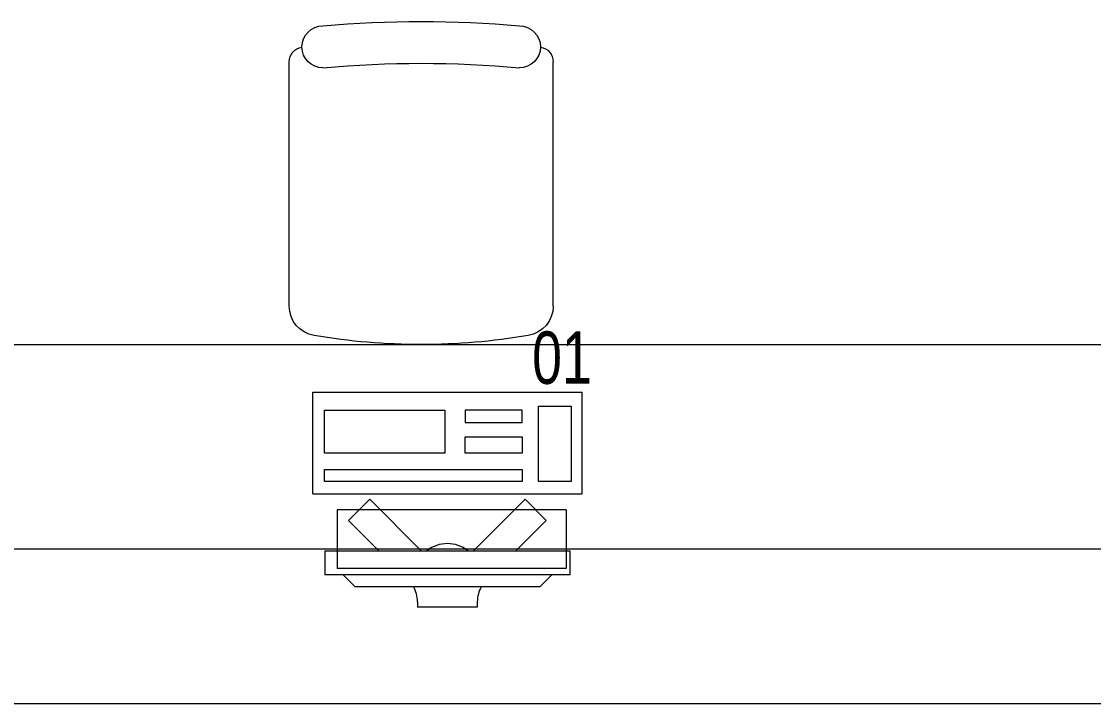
# Model space of a CAD drawing. Extents: x -234346 to 58427, y -132654 to -82394.
# Drawn here: x -146548 to -144755, y -99468 to -98328 of the extents above; entities that cross this region are included whole.
import ezdxf

# ---------------------------------------------------------------- set-up
doc = ezdxf.new("R2010")
doc.units = 0
doc.header["$LTSCALE"] = 8
doc.layers.get('0').update_dxf_attribs({"color": 9, "lineweight": 5})
doc.layers.add('72_EGR_EQP_TAG', color=9, linetype='Continuous', lineweight=5)
doc.layers.add('LOADING', color=9, linetype='Continuous', lineweight=5)
doc.styles.add('X3G_ENTITY_257CFD', font='swisscl.ttf', dxfattribs={"height": 200})

# ---------------------------------------------------------------- blocks, each defined once
blk = doc.blocks.new('GF21021-P')
for p, q in [((-0.2206925752225288, 0.475630726151536), (-0.2206925752225288, 0.06749772800833401)), ((0.2204969616095695, 0.475630726151536), (0.2204969616095695, 0.06749772800833401))]:
    blk.add_line(p, q)
for centre, radius, start, end in [((-9.78068064796e-05, -0.5294775460317283), 1.069482816835118, 80.36711584007115, 99.63288415992884), ((-0.1706925752223469, 0.475630726151536), 0.05, 99.63288415992884, 180), ((0.1704969616093876, 0.475630726151536), 0.05, 0, 80.36711584007115), ((-0.1642869922634418, 0.0424977280083283), 0.0351139560901341, 90, 270), ((-7.768512659999999e-07, 1.846735474005), 1.776735474005004, 264.6945553321432, 275.3052680112919), ((0.1640913786504825, 0.0424977280083283), 0.0351139560901341, 270, 90), ((-0.1956925752219831, 0.06749772800833401), 0.025, 180, 261.4720758531163), ((0.1954969616090239, 0.06749772800833401), 0.025, 278.5279241468836, 0), ((0, 1.831363171441721), 1.831363171441721, 264.8532206013868, 275.1469821681449)]:
    blk.add_arc(centre, radius, start, end)
blk = doc.blocks.new('ITCWLS1-P')
at = {"layer": 'LOADING'}
for p, q in [((-0.1699999999364366, 0.4500000000224986), (-0.1699999999982538, 2.177102942368947e-11)), ((-0.1699999999400745, 0.4500000000224986), (5.8179239204037e-11, 0.4500000000006708)), ((5.8179239204037e-11, 0.4500000000006708), (0, -5.684341886080801e-14)), ((-0.1495693687724042, 0.4304734261704652), (-0.1291389324400143, 0.4304734261667704)), ((-0.1291389324400143, 0.4304734261667704), (-0.1291389324433112, 0.4089273506178301)), ((-0.265089450882698, 0.4300000000221189, 5.314275900412946e-09), (-0.3050894508817521, 0.4300000000222326, 5.3202569008301e-09)), ((-0.3050894508817521, 0.4300000000222326, 5.3202569008301e-09), (-0.3050894508804873, 0.02000000002220759, 5.343067100739562e-09)), ((-0.265089450882698, 0.4300000000221189, 5.314275900412946e-09), (-0.2650894508814332, 0.0200000000220939, 5.33708610118977e-09)), ((-0.3250894508822739, 0.3800000000193791, 5.32572680053689e-09), (-0.3050894508818089, 0.4000000000197019, 5.321744499936498e-09)), ((-0.1969999999456604, 0.4093850739918139), (-0.2949999999728163, 0.409385074006309)), ((-0.2949999999692636, 0.0263850739974032), (-0.2949999999146087, 0.409385074006309)), ((-0.1969999999965069, 0.0263850739865461), (-0.1969999999456604, 0.4093850739918139)), ((-0.3250894508822739, 0.3800000000193791, 5.32572680053689e-09), (-0.325089450880796, 0.07000000002517481, 5.343578302063889e-09)), ((-0.3503228691952387, 0.2750000000220325), (-0.3596121910766215, 0.2750000000220325)), ((-0.3596121910766215, 0.1750000000220666), (-0.3596121910766215, 0.2750000000220325)), ((-0.3503228691952245, 0.1750000000220666), (-0.3596121910766215, 0.1750000000220666)), ((-0.325089450880796, 0.07000000002517481, 5.343578302063889e-09), (-0.3050894508804731, 0.05000000002468141, 5.341579500765803e-09)), ((-0.3050894508804873, 0.02000000002220759, 5.343067100739562e-09), (-0.2650894508814332, 0.0200000000220939, 5.33708610118977e-09)), ((-0.1969999999965069, 0.0263850739865461), (-0.2949999999728163, 0.0263850739974032)), ((-0.1699999999982538, 2.177102942368947e-11), (0, -5.684341886080801e-14))]:
    blk.add_line(p, q, dxfattribs=at)
at = {"layer": 'LOADING', "extrusion": (2.482808999990439e-10, 3.184079999999999e-10, -1)}
for p, q in [((-0.2650894508823001, 0.3395227402161254), (-0.2144258003355617, 0.3901863907624943)), ((-0.1790704612764102, 0.3548310517031723), (-0.2144258003355617, 0.3901863907624943)), ((-0.2650894508822148, 0.2688120620978225), (-0.1790704612764102, 0.3548310517031723))]:
    blk.add_line(p, q, dxfattribs=at)
at = {"layer": 'LOADING', "extrusion": (2.482808999990439e-10, -3.184080000000002e-10, -1)}
for p, q in [((-0.265089450881959, 0.1811879379461629), (-0.1790704612764387, 0.09516894834109735)), ((-0.2650894508817601, 0.110477259827519), (-0.2144258003355617, 0.05981360928160484)), ((-0.1790704612764387, 0.09516894834109735), (-0.2144258003355617, 0.05981360928160484))]:
    blk.add_line(p, q, dxfattribs=at)
at = {"layer": 'LOADING'}
for points in [[(-0.1291389324433112, 0.4089273506178301), (-0.1291389324869954, 0.09995759135557591), (-0.1495693688193853, 0.0999575913592139), (-0.1495693687722905, 0.4304734261704652)], [(-0.149568471824324, 0.0999575913592139), (-0.1495690132306038, 0.09995768589050158), (-0.1495695460430682, 0.09995784057798573), (-0.1495700616679869, 0.0999580554217232), (-0.1495705601055022, 0.09995831323413995), (-0.1495710241680115, 0.0999586226091651), (-0.1495714452618131, 0.09995897495298323), (-0.1495718147930063, 0.09995936167166519), (-0.1495721327618185, 0.09995977417167978), (-0.1495724507305738, 0.09996034135917853), (-0.1495726999493172, 0.09996092573419446), (-0.1495728718243754, 0.09996152729667074), (-0.1495729663555494, 0.09996212885920386), (-0.1495729921367399, 0.09996274760925417), (-0.1495729405743305, 0.09996335776543219), (-0.1495728202617954, 0.09996397651542566), (-0.1495726226055183, 0.09996458667166053), (-0.1495723390117689, 0.09996511948423858), (-0.1495720382305308, 0.09996560073420824), (-0.1495716858868263, 0.09996603042168317), (-0.1495713077617609, 0.0999663999529048), (-0.1495708780743144, 0.09996673510914889), (-0.1495703968242879, 0.09996703589047229), (-0.1495698640117951, 0.09996728510918729), (-0.1495692882305946, 0.09996750854668335), (-0.1495686866679762, 0.09996762026548822), (-0.1495680679180111, 0.09996765464046575), (-0.1495674319805573, 0.09996762026548822), (-0.1495667960429898, 0.09996750854668335), (-0.1495661772930532, 0.09996732807798026), (-0.1495655843242218, 0.09996707026550666), (-0.1495650343242687, 0.09996674370296432), (-0.1495645444805405, 0.09996633120294973), (-0.149564123386881, 0.0999659187028783), (-0.1495637624492474, 0.0999654202654483), (-0.1495634530742791, 0.0999648702654099), (-0.1495632124492658, 0.09996427729669222), (-0.1495630319805059, 0.09996365854669875), (-0.1495629288555165, 0.09996303120288985), (-0.1495629030742975, 0.09996240385925148), (-0.1495629632305508, 0.09996180229671836), (-0.149563074949242, 0.09996130385917468), (-0.1495632382304564, 0.09996082260920502), (-0.1495634530742791, 0.09996035854669572), (-0.1495637022930794, 0.0999599116717036), (-0.1495639858868287, 0.0999595077654476), (-0.1495643038555272, 0.09995912964046738), (-0.1495646476055015, 0.09995880307798188), (-0.1495650171368368, 0.09995851089041707), (-0.1495654124492773, 0.09995826167170208), (-0.1495658335431074, 0.09995804682796461), (-0.1495667015118443, 0.09995775464045664), (-0.1495675952618285, 0.09995760854667424), (-0.149568471824324, 0.0999575913592139)], [(-0.1495726226055183, 0.0999608827654015), (-0.1495727429180533, 0.09996131245293327), (-0.1495728374493126, 0.09996174214046505), (-0.1495728976055943, 0.09996217182793998), (-0.1495729147929694, 0.09996260151547176), (-0.1495728976055943, 0.09996303120288985), (-0.1495728374493126, 0.09996346089042163), (-0.1495727343243232, 0.09996389057795341), (-0.1495725882305123, 0.09996432026542834), (-0.1495633327618862, 0.09996436323416447), (-0.1495630921368729, 0.0999635038592146), (-0.1495630061992586, 0.09996263589039245), (-0.1495630233867757, 0.09996220620297436), (-0.1495630921368729, 0.09996176792174083), (-0.1495631866680469, 0.09996132964045046), (-0.1495633327618862, 0.0999608827654015), (-0.1495726226055183, 0.0999608827654015)], [(-0.149568471824324, 0.09995767729668614), (-0.1495701905741953, 0.09995820151544876), (-0.1495701991680107, 0.09995830464049504), (-0.1495701304180557, 0.0999583905779673), (-0.1495702335430167, 0.0999584507342206), (-0.1495703882305577, 0.09995844214046201), (-0.1495705515118289, 0.09995844214046201), (-0.14957066323052, 0.09995851089041707), (-0.1495703452618216, 0.09995850229671532), (-0.1495701819805788, 0.09995851089041707), (-0.1495700444805834, 0.09995857104669881), (-0.1495701304180557, 0.09995873432791313), (-0.1495702679179658, 0.09995883745295941), (-0.149570594480565, 0.09995892339048851), (-0.1495709640117866, 0.09995894917170745), (-0.1495711358868164, 0.09995896635916779), (-0.1495712991679738, 0.09995900073420216), (-0.1495707233867734, 0.09995900073420216), (-0.1495707233867734, 0.09995908667167441), (-0.1495709468243831, 0.09995925854667576), (-0.149571196042956, 0.09995937026548063), (-0.1495717632305684, 0.09995945620295288), (-0.149571660105579, 0.09995949057798725), (-0.1495715397929871, 0.09995948198417182), (-0.1495714280742959, 0.09995949057798725), (-0.1495713335429798, 0.09995953354672338), (-0.1495714366679692, 0.09995988589048466), (-0.1495717460429375, 0.0999599116717036), (-0.1495720726055367, 0.09995992026546219), (-0.1495719608867319, 0.09995996323419831), (-0.1495718319805235, 0.09995996323419831), (-0.149571556980618, 0.09995996323419831), (-0.1495715913555102, 0.09996010073416528), (-0.1495716772929825, 0.09996020385921156), (-0.1495719265118396, 0.09996039292167325), (-0.149572381980505, 0.09996039292167325), (-0.1495723218243938, 0.0999604530779834), (-0.1495722358868079, 0.09996046167162831), (-0.1495720468243178, 0.0999604530779834), (-0.1495720210430136, 0.09996052182793846), (-0.1495720468243178, 0.09996059057795037), (-0.1495720811993806, 0.09996066792166403), (-0.1495720726055367, 0.09996074526543453), (-0.149568574949285, 0.09996074526543453), (-0.1495685491680376, 0.09996069370299665), (-0.1495685835429867, 0.09996064214044509), (-0.1495686007306176, 0.09996058198419178), (-0.1495685491680376, 0.09996051323417987), (-0.1495636249492236, 0.09996051323417987), (-0.149563539011865, 0.09996071948421559), (-0.1495633929179974, 0.09996071948421559), (-0.1495637882304379, 0.09995994604668113), (-0.1495685147930317, 0.09995986010920888), (-0.1495684632305938, 0.0999597569841626), (-0.1495683858867949, 0.09995967964044894), (-0.1495682827618054, 0.09995961089049388), (-0.1495682054180634, 0.09995951635920619), (-0.1495654038554903, 0.09995949057798725), (-0.1495641577617732, 0.09995945620295288), (-0.1495658507305677, 0.0999594304216771), (-0.149565902293034, 0.09995939604669957), (-0.149565902293034, 0.09995932729663082), (-0.149565902293034, 0.099959249952974), (-0.14956593666804, 0.09995916401544491), (-0.1495658077618316, 0.09995906089045548), (-0.1495656616680208, 0.09995900932796076), (-0.1495654983867496, 0.09995899214044357), (-0.1495653351055353, 0.09995899214044357), (-0.1495649827618308, 0.09995902651547794), (-0.1495646476055015, 0.09995900073420216), (-0.149564879636813, 0.0999589405780057), (-0.1495651632304771, 0.0999589405780057), (-0.1495654382304963, 0.0999589405780057), (-0.1495656874492397, 0.09995888042166712), (-0.1495656530742906, 0.09995870854663735), (-0.1495656272930717, 0.09995851089041707), (-0.14956525776185, 0.09995851089041707), (-0.1495653608868395, 0.0999584507342206), (-0.1495654983867496, 0.0999584507342206), (-0.1495656530742906, 0.0999584507342206), (-0.1495657905742007, 0.0999583905779673), (-0.1495658077618316, 0.0999582960466796), (-0.1495657476056351, 0.09995820151544876), (-0.1495660483868733, 0.0999580554217232), (-0.1495663663555717, 0.09995793510921658), (-0.1495670280742445, 0.09995777182797383), (-0.1495676897930025, 0.09995768589050158), (-0.1495683515117889, 0.09995767729668614), (-0.149568471824324, 0.09995767729668614)], [(-0.1495706202617839, 0.09996450073424512), (-0.149570594480565, 0.0999646210466949), (-0.1495705772930478, 0.09996474995296012), (-0.1495723561992861, 0.09996479292175309), (-0.1495706202617839, 0.09996481010921343), (-0.1495705171367661, 0.09996490464044427), (-0.1495704913555471, 0.09996499057797337), (-0.1495705171367661, 0.09996507651544562), (-0.149570637449159, 0.09996507651544562), (-0.1495705601055022, 0.09996517964037821), (-0.1495706116679401, 0.0999652655779073), (-0.1495707233867734, 0.09996527417172274), (-0.1495709897930055, 0.0999652655779073), (-0.1495710585429606, 0.09996517964037821), (-0.1495711530743336, 0.09996511089042315), (-0.1495713593243408, 0.09996495620288215), (-0.1495713679180284, 0.09996503354670949), (-0.1495713249492781, 0.0999650937029628), (-0.1495712819805419, 0.09996515385915927), (-0.1495712733867549, 0.09996523979668837), (-0.1495720726055367, 0.0999652655779073), (-0.1495718921368052, 0.09996529135923993), (-0.1495716944805281, 0.09996529135923993), (-0.1495712991679738, 0.09996529995294168), (-0.1495711702617655, 0.09996548042170161), (-0.1495710499493725, 0.09996570385919767), (-0.1495711874493963, 0.09996575542169239), (-0.1495713679180426, 0.09996575542169239), (-0.1495717632305684, 0.09996575542169239), (-0.1495700444805834, 0.09996603901544177), (-0.1495700788555894, 0.09996596167172811), (-0.1495700874491774, 0.09996584995292324), (-0.1495699929180034, 0.0999658241717043), (-0.1495698640117951, 0.09996584995292324), (-0.149569786668053, 0.09996602182792458), (-0.1495697522929902, 0.09996613354672945), (-0.149569760886834, 0.09996624526542064), (-0.1495712991679738, 0.09996624526542064), (-0.1495698983867442, 0.09996627964045501), (-0.149569760886834, 0.09996642573418058), (-0.1495698124492719, 0.09996655464044579), (-0.1495698382305761, 0.09996662339040085), (-0.1495698382305761, 0.0999667093278731), (-0.1495707233867734, 0.09996673510914889), (-0.1495704655742429, 0.09996678667170045), (-0.1495701905741669, 0.09996678667170045), (-0.1495696147929948, 0.0999667952654022), (-0.1495695546368268, 0.09996688120287445), (-0.1495696147929948, 0.09996699292167932), (-0.1495697093242541, 0.09996701870301195), (-0.1495698382305761, 0.09996701870301195), (-0.149569760886834, 0.09996725073420976), (-0.1495687038556071, 0.09996750854668335), (-0.1495681624492136, 0.09996757729669525), (-0.149567612449232, 0.0999675687029935), (-0.1495674663555917, 0.09996748276546441), (-0.1495672944805335, 0.09996745698418863), (-0.149567122605589, 0.0999674226092111), (-0.1495670022929971, 0.09996728510918729), (-0.1495661429180473, 0.09996722495299082), (-0.1495669765117782, 0.09996716479668066), (-0.1495668046368337, 0.09996699292167932), (-0.1495666069805566, 0.09996687260922954), (-0.1495663921368475, 0.09996680385921763), (-0.149566160105536, 0.09996676948421168), (-0.149565197605483, 0.09996673510914889), (-0.1495662632305255, 0.09996673510914889), (-0.1495662202617893, 0.0999666147966991), (-0.1495662890117444, 0.09996658901542332), (-0.1495663319805942, 0.09996653745287176), (-0.1495664265117966, 0.09996642573418058), (-0.1495666069805566, 0.0999664687029167), (-0.149566658542966, 0.0999666147966991), (-0.1495667960429898, 0.09996673510914889), (-0.1495668905743059, 0.09996667495295242), (-0.149566864793087, 0.09996656323420439), (-0.1495668046368337, 0.09996646010921495), (-0.1495667015118158, 0.09996637417171428), (-0.1495665726056075, 0.0999663054217308), (-0.1495651374492581, 0.09996627964045501), (-0.1495646476055015, 0.09996627964045501), (-0.1495664007305493, 0.09996609917169508), (-0.1495664265117966, 0.09996602182792458), (-0.1495663749492167, 0.09996591010923339), (-0.1495662632305255, 0.0999658155779457), (-0.1495641577617732, 0.09996575542169239), (-0.1495661772930532, 0.09996575542169239), (-0.1495662804180711, 0.09996559214044964), (-0.1495663835430605, 0.09996560932790999), (-0.1495665124492405, 0.09996565229670296), (-0.1495665124492405, 0.09996572964041661), (-0.1495668046368337, 0.09996575542169239), (-0.149567122605589, 0.09996575542169239), (-0.1495671999492743, 0.09996568667173733), (-0.1495672858868602, 0.09996553198419633), (-0.1495671999492743, 0.09996536010919499), (-0.1495638483868191, 0.09996529995294168), (-0.1495664007305493, 0.09996522260922802), (-0.1495662632305255, 0.09996507651544562), (-0.1495663233868072, 0.0999648702654099), (-0.149563539011865, 0.09996481010921343), (-0.1495662804180711, 0.09996473276538609), (-0.1495663491680119, 0.0999646296404535), (-0.1495663663555433, 0.09996450073424512), (-0.1495665468242748, 0.09996450073424512), (-0.1495665897930252, 0.09996461245293631), (-0.1495666327617755, 0.09996474995296012), (-0.149566959324261, 0.0999647757342359), (-0.1495673202617525, 0.09996479292175309), (-0.1495673460429714, 0.09996450073424512), (-0.1495706202617839, 0.09996450073424512)], [(-0.1495707835429982, 0.09996536010919499), (-0.1495707749492112, 0.09996538589047077), (-0.1495707663556232, 0.09996540307793111), (-0.1495707147930432, 0.0999654288592069), (-0.14957066323052, 0.09996544604672408), (-0.1495706202617839, 0.09996547182794302), (-0.149570594480565, 0.09996544604672408), (-0.1495705772930478, 0.0999654202654483), (-0.1495705858867211, 0.09996538589047077), (-0.1495706030742383, 0.09996536010919499), (-0.1495706288555709, 0.09996534292173465), (-0.1495706546367899, 0.09996533432791921), (-0.1495706890118242, 0.09996533432791921), (-0.1495707233867734, 0.09996536010919499), (-0.1495707835429982, 0.09996536010919499)], [(-0.149570439793024, 0.09996536010919499), (-0.1495704054179754, 0.09996553198419633), (-0.1495703796367707, 0.09996562651542718), (-0.1495703280741907, 0.09996570385919767), (-0.1495700444805834, 0.09996570385919767), (-0.1495700444805834, 0.09996550620292055), (-0.1495701476055444, 0.09996551479673599), (-0.1495702249492297, 0.09996544604672408), (-0.1495703108868156, 0.09996536870295358), (-0.149570439793024, 0.09996536010919499)], [(-0.1495698983867442, 0.0999648702654099), (-0.1495698811991986, 0.09996500776543371), (-0.1495698038555702, 0.09996516245291787), (-0.1495696749492481, 0.09996521401541258), (-0.1495695202618208, 0.09996521401541258), (-0.1495691851056336, 0.09996522260922802), (-0.149569477292971, 0.09996498198421477), (-0.1495696577618162, 0.09996488745292709), (-0.1495698640117951, 0.0999648702654099), (-0.1495698983867442, 0.0999648702654099)], [(-0.1495697179179842, 0.09996536010919499), (-0.1495696663555179, 0.09996549760919038), (-0.1495695804180457, 0.09996565229670296), (-0.1495693397930324, 0.09996569526543908), (-0.149569090574218, 0.09996569526543908), (-0.149568574949285, 0.09996570385919767), (-0.1495685577617678, 0.09996560932790999), (-0.1495686007306176, 0.09996551479673599), (-0.1495687554180449, 0.09996536010919499), (-0.1495697179179842, 0.09996536010919499)], [(-0.1495692108868525, 0.09996633120294973), (-0.1495691851056336, 0.09996637417171428), (-0.1495691163555364, 0.09996638276544445), (-0.1495690476055813, 0.0999663999529048), (-0.1495690046367315, 0.0999664687029167), (-0.1495691507305992, 0.09996651167165282), (-0.1495692968241826, 0.09996648589040547), (-0.1495694429180219, 0.09996645151545636), (-0.1495696147929948, 0.09996645151545636), (-0.1495696405741853, 0.0999666147966991), (-0.1495694686992408, 0.09996665776543523), (-0.1495692710429637, 0.09996664057791804), (-0.1495688585430059, 0.0999666147966991), (-0.1495687983867811, 0.09996651167165282), (-0.149568574949285, 0.09996647729673214), (-0.1495684460430766, 0.09996645151545636), (-0.1495683257305416, 0.09996636557792726), (-0.1495692108868525, 0.09996633120294973)], [(-0.1495694171368029, 0.09996586714044042), (-0.1495693226055437, 0.09996597885921688), (-0.1495692280742276, 0.09996618510922417), (-0.1495684288555594, 0.09996618510922417), (-0.1495684116680138, 0.09996605620295895), (-0.1495684890118127, 0.09996590151541795), (-0.1495683429179735, 0.09996587573419902), (-0.1495684116680138, 0.09996585854673867), (-0.1495689186992593, 0.09996584995292324), (-0.1495694171368029, 0.09996586714044042)], [(-0.1495687554180449, 0.0999648702654099), (-0.1495686952617632, 0.09996507651544562), (-0.1495685405742506, 0.0999650937029628), (-0.1495683686992777, 0.0999651022967214), (-0.1495683515117605, 0.09996489604674252), (-0.1495685405742506, 0.0999648702654099), (-0.1495687554180449, 0.0999648702654099)], [(-0.1495685147930317, 0.09996000620299128), (-0.1495684890118127, 0.09996034995293712), (-0.1495637624492474, 0.09996037573415606), (-0.1495637624492474, 0.09996028979662697), (-0.1495637968242818, 0.09996019526545297), (-0.1495638741680239, 0.09996000620299128), (-0.1495685147930317, 0.09996000620299128)], [(-0.1495676897929741, 0.09995922417169822), (-0.1495678530742452, 0.0999592757341361), (-0.1495679476056182, 0.09995930151541188), (-0.1495680421367922, 0.09995934448420485), (-0.14956777573056, 0.09995939604669957), (-0.1495674749491798, 0.09995939604669957), (-0.1495668561992431, 0.09995939604669957), (-0.1495669163556101, 0.09995931010917047), (-0.1495670968242564, 0.09995926714049119), (-0.1495672858868602, 0.09995925854667576), (-0.1495674921368106, 0.09995925854667576), (-0.1495676897929741, 0.09995922417169822)], [(-0.149567612449232, 0.09996609917169508), (-0.149567715574193, 0.09996618510922417), (-0.1495676811993008, 0.09996618510922417), (-0.1495676296368629, 0.09996618510922417), (-0.1495676038556155, 0.09996618510922417), (-0.1495675780742829, 0.09996616792170698), (-0.1495675694806096, 0.09996614214037436), (-0.1495675694806096, 0.09996609917169508), (-0.149567612449232, 0.09996609917169508)], [(-0.1495673460429714, 0.0999648702654099), (-0.1495672515117974, 0.09996500776543371), (-0.1495671827618423, 0.09996517964037821), (-0.1495669765117782, 0.09996520542171083), (-0.1495667530742537, 0.09996522260922802), (-0.1495667530742537, 0.0999648702654099), (-0.1495673202617525, 0.0999648702654099), (-0.1495673460429714, 0.0999648702654099)]]:
    blk.add_lwpolyline(points, dxfattribs=at)
for points in [[(-0.1018984156073657, 0.4304734261639851), (-0.03039169360621941, 0.430473426156766), (-0.03039169363538008, 0.2294380549173525), (-0.1018984156364695, 0.2294380549245716)], [(-0.1018984156401075, 0.1953641349062991), (-0.07465770397172378, 0.195364134902718), (-0.07465770398562199, 0.09995759134710624), (-0.1018984156540057, 0.09995759135063054)], [(-0.0303916936390749, 0.19536413489908), (-0.05082212997157853, 0.19536413489908), (-0.05082212998445357, 0.09995759134392301), (-0.03039169365186467, 0.09995759134386617)], [(-0.149569440002665, 0.09996346430301628), (-0.149569438420798, 0.0999634824943314), (-0.1495694336751683, 0.09996349989472719), (-0.1495694257660034, 0.09996351650414681), (-0.1495694146930191, 0.09996353074080844), (-0.1495694012472768, 0.0999635433956314), (-0.1495693854287623, 0.09996355288672021), (-0.1495693688193569, 0.09996355921407485), (-0.1495693506279565, 0.09996356633240566), (-0.1495693340185653, 0.09996357582355131), (-0.1495693197819037, 0.09996358847837428), (-0.1495693079179858, 0.09996360350595523), (-0.1495692984269681, 0.0999636201154317), (-0.1495692920994713, 0.09996363830668997), (-0.149569288935794, 0.09996365728892442), (-0.1495692897267418, 0.09996367627110203), (-0.1495692936813384, 0.09996369525333648), (-0.1495693007996977, 0.09996371265373227), (-0.1495693102908433, 0.09996372926309505), (-0.1495693229455526, 0.09996374349981352), (-0.1495693379732472, 0.099963755363774), (-0.1495693553736004, 0.09996376406388663), (-0.1495693735648445, 0.09996377039135496), (-0.1495693925470505, 0.09996377276411295), (-0.1495698908304064, 0.09996377276411295), (-0.1495699074398544, 0.09996377197319362), (-0.1495699232583547, 0.09996376801859697), (-0.1495699382859073, 0.09996376090026615), (-0.149569951731678, 0.09996375219998299), (-0.1495699643864725, 0.09996374112705553), (-0.1495699738776466, 0.09996372768131323), (-0.1495699817868399, 0.09996371265373227), (-0.1495699865323559, 0.09996369683517514), (-0.1495699881143082, 0.09996368022575552), (-0.1495699873233605, 0.09996366361633591), (-0.1495699841595695, 0.09996364779777878), (-0.1495699778322432, 0.09996363277019782), (-0.1495699691320169, 0.09996361853353619), (-0.1495699580590042, 0.0999636066696894), (-0.1495699446132903, 0.09996359638762442), (-0.1495699303766287, 0.09996358847837428), (-0.1495699145581284, 0.09996358294188212), (-0.1495698916213541, 0.09996357661449906), (-0.1495698702663049, 0.09996356791430117), (-0.1495698497022602, 0.09996355525953504), (-0.1495698315108029, 0.09996354102287341), (-0.1495698149013549, 0.09996352441334011), (-0.1495698006646933, 0.0999635054311625), (-0.1495697895917374, 0.09996348486708939), (-0.1495697808916105, 0.0999634635121538), (-0.149569774564128, 0.099963440575209), (-0.1495697721913842, 0.09996341684745857), (-0.1495697247358692, 0.09996244400861087), (-0.1495697207812725, 0.09996237915277106), (-0.1495697191994338, 0.09996231350589824), (-0.1495697207812725, 0.09996224865000158), (-0.1495697247358692, 0.09996218300307191), (-0.1495697286904658, 0.09996214029314388), (-0.1495697365998012, 0.09996209837402148), (-0.1495697468817525, 0.09996205645495593), (-0.1495697595365755, 0.09996201532686655), (-0.1495697753550758, 0.09996197498963966), (-0.1495697935464193, 0.09996193623425143), (-0.1495698149013549, 0.09996189826989621), (-0.1495698378383565, 0.09996186188720912), (-0.1495698639389218, 0.09996182787745056), (-0.1495698916213541, 0.09996179465849764), (-0.149569922467407, 0.09996176381247324), (-0.1495699541044075, 0.09996173533914998), (-0.1495699881143082, 0.09996170923858472), (-0.1495700237059054, 0.09996168471985811), (-0.1495700616703459, 0.09996166336486567), (-0.1495700996347296, 0.09996164438268806), (-0.149570139971928, 0.0999616277732116), (-0.1495701803091549, 0.09996161353654998), (-0.1495702222282205, 0.09996160246362251), (-0.1495702641473144, 0.09996159455437237), (-0.1495703076481902, 0.09996158901788021), (-0.1495703503582035, 0.09996158664506538), (-0.1495703930681884, 0.09996158664506538), (-0.1495704365690642, 0.09996159059966203), (-0.1495704856066595, 0.09996159850896902), (-0.1495705338530797, 0.09996160958195333), (-0.1495705813086943, 0.09996162381861495), (-0.1495706279732474, 0.0999616412189539), (-0.1495706738469096, 0.09996166178302701), (-0.1495707062748295, 0.09996167839244663), (-0.1495707363301335, 0.09996169816560041), (-0.1495707655943477, 0.09996172031156902), (-0.1495707924858323, 0.09996174483023879), (-0.1495708162135543, 0.09996177172172338), (-0.1495708383594945, 0.09996180098596597), (-0.1495708573416721, 0.09996183183204721), (-0.1495708739510917, 0.09996186505094329), (-0.149570887396834, 0.09996189906081554), (-0.1495709063791537, 0.0999619599620587), (-0.1495709229885449, 0.09996202165427803), (-0.1495709364343156, 0.09996208492833603), (-0.1495709475072715, 0.09996214820233718), (-0.1495709554164932, 0.09996221147645201), (-0.1495709609529285, 0.09996227554148618), (-0.1495709625348809, 0.0999623396064635), (-0.1495709617439331, 0.09996240367144082), (-0.1495709585801421, 0.09996246773641815), (-0.149570887396834, 0.099963440575209), (-0.149570882651318, 0.09996346034836279), (-0.1495708755329304, 0.09996347853967791), (-0.1495708660418984, 0.09996349594001686), (-0.1495708541779948, 0.09996351175857399), (-0.1495708399413331, 0.09996352599523561), (-0.1495708241228328, 0.09996353785911083), (-0.1495708067224939, 0.09996354814120423), (-0.149570787740231, 0.09996355525953504), (-0.1495707687580534, 0.09996355921407485), (-0.1495707521486338, 0.09996356712338184), (-0.1495707379119438, 0.09996357661449906), (-0.1495707244662299, 0.09996358847837428), (-0.1495707141841507, 0.0999636027150359), (-0.1495707054839244, 0.09996361774261686), (-0.1495706991565555, 0.09996363435209332), (-0.1495706959929066, 0.09996365175243227), (-0.1495706959929066, 0.09996366994374739), (-0.1495706983656362, 0.09996368734408634), (-0.1495707031111806, 0.09996370395350596), (-0.1495707110204592, 0.09996371977206309), (-0.1495707213025241, 0.09996373400872471), (-0.1495707339572334, 0.09996374666349084), (-0.149570748193895, 0.09996375694555582), (-0.149570764012509, 0.09996376564578213), (-0.1495707806219571, 0.09996377039135496), (-0.1495707980222676, 0.09996377355503228), (-0.1495708162135543, 0.09996377276411295), (-0.1495715517745566, 0.09996377276411295), (-0.1495715707568195, 0.09996377039135496), (-0.1495715889481062, 0.0999637648548628), (-0.1495716055574974, 0.09996375694555582), (-0.1495716213760119, 0.09996374587262835), (-0.1495716348217684, 0.09996373321780538), (-0.1495716466856436, 0.09996371819016758), (-0.1495716553858699, 0.09996370158074797), (-0.149571661713253, 0.09996368338948969), (-0.1495716648769303, 0.09996366440725524), (-0.1495716656678212, 0.09996364542502079), (-0.1495716632950916, 0.09996362644278634), (-0.1495716577586563, 0.09996360825152806), (-0.14957164905843, 0.09996359164210844), (-0.149571638776365, 0.09996357582355131), (-0.149571625330708, 0.09996356237786586), (-0.1495716103030418, 0.09996355051396222), (-0.1495715929027028, 0.0999635418137359), (-0.1495715755023355, 0.09996353548638126), (-0.1495715588929443, 0.09996352757707427), (-0.149571543074444, 0.0999635172950093), (-0.149571530419621, 0.09996350384932384), (-0.1495715193466083, 0.09996348882168604), (-0.149571510646382, 0.09996347221232327), (-0.1495715059008944, 0.09996345402100815), (-0.149571503528108, 0.09996343582963618), (-0.1495715043190557, 0.09996341684745857), (-0.1495715517745566, 0.09996244400861087), (-0.1495715573111056, 0.0999623759890369), (-0.1495715588929443, 0.0999623071785436), (-0.1495715581019965, 0.09996223836799345), (-0.1495715533563668, 0.09996216955738646), (-0.1495715462380929, 0.09996210074683631), (-0.1495715351651086, 0.09996203272726234), (-0.1495715209284469, 0.09996196549855085), (-0.1495715043190557, 0.09996189906081554), (-0.1495714892914464, 0.09996185555985448), (-0.1495714718911074, 0.09996181364078893), (-0.1495714521178968, 0.09996177330356204), (-0.1495714291811225, 0.09996173375725448), (-0.149571403871505, 0.09996169658376175), (-0.1495713761890727, 0.09996166020118835), (-0.1495713461339108, 0.09996162698229227), (-0.1495713137059056, 0.09996159455437237), (-0.1495712796961186, 0.0999615652900161), (-0.1495712433135168, 0.09996153760761217), (-0.1495712053491332, 0.09996151308888557), (-0.1495711658028256, 0.09996149094303064), (-0.1495711246747078, 0.09996147196079619), (-0.1495710503275802, 0.09996144190557743), (-0.1495709759805948, 0.09996141580506901), (-0.1495708992607661, 0.09996139286818106), (-0.1495708225409942, 0.09996137309508413), (-0.1495707450302177, 0.099961357276527), (-0.1495706667286356, 0.09996134383084154), (-0.1495705876360205, 0.09996133433975274), (-0.1495705085434054, 0.09996132801234126), (-0.1495704294508187, 0.09996132484866393), (-0.1495703495672558, 0.09996132563952642), (-0.1495702704747828, 0.09996132959417992), (-0.1495702103643168, 0.09996133750343006), (-0.1495701510449408, 0.09996134857641437), (-0.1495700925164556, 0.099961362813076), (-0.1495700347788613, 0.09996138021341494), (-0.1495699778322432, 0.09996139998651188), (-0.1495699216765161, 0.09996142213248049), (-0.1495698671025991, 0.09996144823304576), (-0.1495698196469846, 0.09996147116987686), (-0.1495697737732371, 0.09996149806136145), (-0.1495697294814136, 0.09996152732560404), (-0.1495696875623196, 0.09996155975358079), (-0.1495696480160404, 0.09996159455437237), (-0.1495696100516568, 0.0999616317278651), (-0.1495695752508652, 0.09996167206509199), (-0.1495695428229453, 0.0999617139841007), (-0.1495695135587312, 0.09996175748506175), (-0.1495694874581659, 0.09996180414964329), (-0.1495694621484915, 0.09996185476887831), (-0.1495694407935559, 0.09996190697006568), (-0.1495694210203453, 0.0999619599620587), (-0.149569405201845, 0.09996201374497105), (-0.1495693917561027, 0.09996206831891641), (-0.1495693806832321, 0.09996212447464359), (-0.1495693735648445, 0.0999621798393946), (-0.1495693688193569, 0.09996223678615479), (-0.1495693672375182, 0.09996229294188197), (-0.1495693688193569, 0.0999623490975523)], [(-0.1495665689417365, 0.099963440575209), (-0.1495665673598978, 0.09996345876658097), (-0.1495665626143534, 0.09996347616691992), (-0.1495665547050749, 0.09996349277639638), (-0.1495665436321758, 0.099963507013058), (-0.1495665301864619, 0.09996351966782413), (-0.149566514367848, 0.09996352915896978), (-0.1495664977583999, 0.09996353548638126), (-0.1495664795671416, 0.0999635418137359), (-0.1495664621668027, 0.09996355051396222), (-0.1495664463483024, 0.09996356158688968), (-0.1495664329025885, 0.09996357503263198), (-0.1495664218295758, 0.09996359085113227), (-0.1495664131293495, 0.09996360825152806), (-0.1495664068020233, 0.09996362644278634), (-0.1495664044292653, 0.09996364542502079), (-0.1495664044292653, 0.09996366519811772), (-0.1495664083838619, 0.09996368418040902), (-0.1495664147111881, 0.0999637023716673), (-0.1495664242023622, 0.09996371898114376), (-0.1495664360662374, 0.09996373400872471), (-0.1495664503028991, 0.09996374745446701), (-0.1495664661213993, 0.09996375773653199), (-0.1495664835217383, 0.09996376564578213), (-0.1495665025040296, 0.09996377118221744), (-0.1495665214862356, 0.09996377276411295), (-0.1495672333194022, 0.09996377276411295), (-0.149567249928964, 0.09996377197319362), (-0.1495672657474643, 0.09996376801859697), (-0.1495672807750168, 0.09996376090026615), (-0.1495672942207875, 0.09996375219998299), (-0.1495673068756105, 0.09996374112705553), (-0.149567316366614, 0.09996372768131323), (-0.1495673242759494, 0.09996371265373227), (-0.149567329021437, 0.09996369683517514), (-0.1495673306032756, 0.09996368022575552), (-0.1495673298123847, 0.09996366361633591), (-0.149567326648679, 0.09996364779777878), (-0.1495673203213528, 0.09996363277019782), (-0.1495673116211265, 0.09996361853353619), (-0.1495673005481137, 0.0999636066696894), (-0.1495672871023999, 0.09996359638762442), (-0.1495672728657382, 0.09996358847837428), (-0.1495672570472379, 0.09996358294188212), (-0.149567239646899, 0.09996357819636614), (-0.149567223037451, 0.09996357028705916), (-0.1495672080098984, 0.09996356000505102), (-0.1495671945641277, 0.09996354735022805), (-0.1495671827002525, 0.09996353311356643), (-0.1495671740000262, 0.0999635172950093), (-0.1495671668817522, 0.09996350068564652), (-0.1495671629270134, 0.0999634824943314), (-0.1495671621361225, 0.09996346430301628), (-0.1495671621361225, 0.09996282365312936), (-0.1495682061582784, 0.09996282365312936), (-0.1495682061582784, 0.09996346430301628), (-0.1495682045764397, 0.0999634824943314), (-0.1495682014127624, 0.09996350068564652), (-0.1495681942943747, 0.09996351808598547), (-0.1495681855942479, 0.09996353390448576), (-0.14956817373033, 0.09996354814120423), (-0.1495681602846162, 0.09996356000505102), (-0.1495681452570068, 0.09996357028705916), (-0.1495681286476156, 0.09996357819636614), (-0.1495681112472766, 0.09996358294188212), (-0.1495680954286627, 0.09996358847837428), (-0.1495680804010533, 0.09996359559670509), (-0.1495680669553394, 0.09996360587877007), (-0.1495680558824688, 0.09996361853353619), (-0.1495680463912947, 0.09996363197927849), (-0.1495680400639685, 0.09996364779777878), (-0.1495680361092298, 0.09996366361633591), (-0.1495680353183388, 0.09996368022575552), (-0.1495680376910684, 0.09996369683517514), (-0.1495680424367265, 0.0999637134446516), (-0.1495680503458914, 0.09996372768131323), (-0.1495680598370654, 0.09996374112705553), (-0.1495680724918884, 0.09996375299098759), (-0.1495680867285358, 0.09996376169118548), (-0.1495681017561026, 0.09996376801859697), (-0.1495681183655506, 0.09996377197319362), (-0.1495681349749418, 0.09996377276411295), (-0.1495688705359441, 0.09996377276411295), (-0.1495688863545581, 0.09996377197319362), (-0.1495689021730584, 0.09996376722762079), (-0.1495689172006678, 0.09996376090026615), (-0.1495689306463817, 0.09996375140906366), (-0.1495689425102, 0.0999637403361362), (-0.149568952792265, 0.0999637268903939), (-0.1495689599106527, 0.09996371265373227), (-0.1495689646561402, 0.09996369683517514), (-0.1495689662379789, 0.09996368022575552), (-0.149568965447088, 0.09996366440725524), (-0.1495689622833822, 0.09996364779777878), (-0.1495689559559139, 0.09996363277019782), (-0.1495689472558297, 0.09996361932445552), (-0.1495689369737647, 0.0999636066696894), (-0.149568923527994, 0.09996359638762442), (-0.1495689092913324, 0.09996358847837428), (-0.1495688942637798, 0.09996358294188212), (-0.1495688776543318, 0.09996357503263198), (-0.1495688626267793, 0.09996356395970452), (-0.1495688491810085, 0.09996355130488155), (-0.1495688381080527, 0.09996353627730059), (-0.1495688301988309, 0.09996351966782413), (-0.1495688246622819, 0.09996350147656585), (-0.1495688222895524, 0.09996348328525073), (-0.1495688230804433, 0.09996346430301628), (-0.1495688230804433, 0.09996173296633515), (-0.1495688214986046, 0.0999617139841007), (-0.149568823871391, 0.09996169500192309), (-0.1495688286168786, 0.0999616776015273), (-0.1495688373171049, 0.09996166020118835), (-0.1495688483901176, 0.0999616451736074), (-0.1495688618358315, 0.09996163251872758), (-0.1495688768634409, 0.09996162144585696), (-0.1495688942637798, 0.09996161432752615), (-0.1495689124550381, 0.099961608791034), (-0.149568929064543, 0.09996160009086452), (-0.1495689440921524, 0.09996158901788021), (-0.1495689567468617, 0.09996157557208107), (-0.1495689670289266, 0.09996155975358079), (-0.1495689749382052, 0.099961542353185), (-0.1495689788928019, 0.09996152416192672), (-0.1495689804746405, 0.09996150597055475), (-0.1495689781018825, 0.09996148698837715), (-0.1495689733563665, 0.09996146879711887), (-0.1495689646561402, 0.09996145218767083), (-0.1495689535831559, 0.09996143716006145), (-0.1495689401374136, 0.09996142450523848), (-0.1495689243189418, 0.0999614134322826), (-0.1495689069186028, 0.0999614063139802), (-0.1495688887273161, 0.09996140156840738), (-0.1495688705359441, 0.09996140077748805), (-0.1495681587027775, 0.09996140077748805), (-0.1495681397205715, 0.09996140235932671), (-0.1495681223201188, 0.0999614063139802), (-0.1495681049197799, 0.0999614142231735), (-0.1495680898922274, 0.09996142450523848), (-0.1495680764464566, 0.09996143795103762), (-0.1495680653735008, 0.09996145297856174), (-0.149568057464279, 0.0999614695880382), (-0.14956805192773, 0.09996148698837715), (-0.1495680503458914, 0.09996150597055475), (-0.1495680511368391, 0.09996152416192672), (-0.1495680558824688, 0.099961542353185), (-0.1495680630007143, 0.09996155975358079), (-0.1495680732827793, 0.09996157478116174), (-0.1495680859376307, 0.09996158901788021), (-0.1495681001742923, 0.09996160009086452), (-0.1495681167836835, 0.09996160800005782), (-0.1495681349749418, 0.09996161432752615), (-0.1495681500025512, 0.09996161907304213), (-0.1495681642392128, 0.09996162698229227), (-0.1495681768940074, 0.09996163647343792), (-0.1495681871761008, 0.09996164912820404), (-0.1495681958763271, 0.09996166257394634), (-0.1495682014127624, 0.0999616776015273), (-0.1495682053673306, 0.09996169262910826), (-0.1495682061582784, 0.09996170923858472), (-0.1495682061582784, 0.09996253891983997), (-0.1495671621361225, 0.09996253891983997), (-0.1495671621361225, 0.09996170923858472), (-0.1495671629270134, 0.0999616910472696), (-0.1495671668817522, 0.09996167285601132), (-0.1495671740000262, 0.09996165624653486), (-0.1495671827002525, 0.09996164042803457), (-0.1495671945641277, 0.09996162619137294), (-0.1495672080098984, 0.09996161353654998), (-0.149567223037451, 0.09996160325454184), (-0.149567239646899, 0.0999615953452917), (-0.1495672570472379, 0.09996159059966203), (-0.1495672728657382, 0.09996158506322672), (-0.1495672871023999, 0.09996157715391973), (-0.1495673005481137, 0.09996156766283093), (-0.1495673116211265, 0.09996155500795112), (-0.1495673211122437, 0.09996154077128949), (-0.1495673274395983, 0.09996152574376538), (-0.1495673306032756, 0.09996150913428892), (-0.1495673313942234, 0.0999614925248693), (-0.1495673298123847, 0.09996147670636901), (-0.1495673250668403, 0.0999614600969494), (-0.1495673171575618, 0.09996144586023092), (-0.1495673068756105, 0.09996143241454547), (-0.1495672950116784, 0.09996142134156116), (-0.1495672807750168, 0.09996141185047236), (-0.1495672657474643, 0.09996140552306088), (-0.149567249928964, 0.09996140156840738), (-0.1495672333194022, 0.09996140077748805), (-0.1495665214862356, 0.09996140077748805), (-0.1495665040858682, 0.09996140235932671), (-0.149566488267368, 0.09996140789581887), (-0.1495664732398154, 0.09996141580506901), (-0.1495664597940731, 0.09996142608713399), (-0.1495664487210888, 0.09996143874190011), (-0.1495664392299147, 0.09996145297856174), (-0.1495664329025885, 0.09996146879711887), (-0.1495664297387975, 0.09996148540653849), (-0.1495664289478498, 0.0999615020159581), (-0.1495664313207499, 0.09996151941632547), (-0.1495664360662374, 0.09996153523485418), (-0.1495664439754592, 0.09996155026243514), (-0.149566455048415, 0.09996156370817744), (-0.149566467703238, 0.09996157478116174), (-0.1495664819398996, 0.09996158427230739), (-0.1495664977583999, 0.09996159059966203), (-0.1495665135769002, 0.09996159929988835), (-0.1495665286045096, 0.09996161037287266), (-0.1495665412593326, 0.09996162302769562), (-0.1495665515413975, 0.09996163805527658), (-0.1495665602416238, 0.0999616546646962), (-0.1495665657780592, 0.09996167206509199), (-0.1495665689417365, 0.09996169025635027), (-0.1495665689417365, 0.09996170923858472)], [(-0.1495644524241868, 0.09996370711724012), (-0.149564521234737, 0.09996373321780538), (-0.1495645900452871, 0.09996375615469333), (-0.1495646604376759, 0.09996377592784711), (-0.149564731620984, 0.09996379253720988), (-0.1495648035952115, 0.09996380677387151), (-0.1495648755695527, 0.09996381705593649), (-0.1495649483348132, 0.0999638241742673), (-0.1495650210999884, 0.0999638281289208), (-0.1495650938651352, 0.09996382891984013), (-0.1495651674211729, 0.09996382654708214), (-0.1495652401863481, 0.09996382021964223), (-0.1495652947602366, 0.0999638146831785), (-0.1495653485431774, 0.09996380598300902), (-0.1495654015352272, 0.09996379332818606), (-0.1495654545271776, 0.09996377830054826), (-0.1495655059374883, 0.09996376090026615), (-0.1495655565567802, 0.0999637403361362), (-0.149565606385039, 0.09996371660832892), (-0.1495656538406536, 0.09996368971687275), (-0.1495657005052635, 0.09996366124357792), (-0.149565745587978, 0.0999636296065205), (-0.1495657882979629, 0.09996359559670509), (-0.1495658286351897, 0.09996355921407485), (-0.149565867390578, 0.09996352045874346), (-0.1495659045640139, 0.09996347933065408), (-0.1495659385738861, 0.09996343662061236), (-0.1495659702108867, 0.09996339232873197), (-0.1495659994751577, 0.09996334566415044), (-0.1495660192482262, 0.09996330453600422), (-0.1495660358577879, 0.09996326261693866), (-0.1495660493035018, 0.09996321832511512), (-0.1495660603763724, 0.09996317403329158), (-0.1495660674947601, 0.09996312895037818), (-0.1495660706584374, 0.09996308307671598), (-0.1495660714493852, 0.0999630379939731), (-0.1495660682857078, 0.0999629921203109), (-0.1495660627491588, 0.09996294703751119), (-0.1495660532580985, 0.09996290195476831), (-0.1495660398123846, 0.0999628584538641), (-0.1495660239938843, 0.09996281574382238), (-0.1495660050115646, 0.09996277382475682), (-0.149565983656629, 0.09996273348747309), (-0.1495659583470115, 0.09996269552311787), (-0.1495659306646075, 0.09996265914051605), (-0.1495659006094456, 0.09996262433975289), (-0.1495658681815257, 0.09996259270269547), (-0.1495658333807341, 0.0999625626475904), (-0.1495657922525595, 0.09996252863774657), (-0.1495657487516837, 0.0999624962097414), (-0.1495657044598602, 0.09996246694549882), (-0.1495656577952502, 0.09996244005407107), (-0.1495656095487163, 0.09996241632620695), (-0.1495655605113768, 0.09996239497121451), (-0.1495655098921134, 0.09996237678001307), (-0.1495654584818737, 0.09996236175237527), (-0.1495654062807716, 0.0999623490975523), (-0.1495649317253083, 0.09996227791430101), (-0.1495648945518724, 0.09996227000499402), (-0.1495648589600194, 0.09996225814114723), (-0.1495648233684221, 0.09996224469540493), (-0.1495647901494692, 0.09996222729500914), (-0.1495647577215493, 0.09996220831283154), (-0.1495647268754965, 0.09996218616686292), (-0.1495646976112255, 0.0999621624389988), (-0.1495646707197693, 0.09996213554757105), (-0.1495646517375633, 0.09996211419257861), (-0.1495646351280584, 0.09996209046482818), (-0.1495646216822877, 0.09996206515518224), (-0.1495646106094455, 0.09996203905467382), (-0.1495646019092192, 0.0999620113722699), (-0.1495645963727839, 0.09996198289894664), (-0.1495645932089928, 0.09996195442562339), (-0.1495645939998838, 0.09996192595230013), (-0.1495645971636748, 0.09996189747892004), (-0.1495646027001101, 0.09996186900553994), (-0.1495646121912841, 0.09996184132319286), (-0.1495646240551878, 0.09996181522262759), (-0.1495646382918494, 0.09996179070395783), (-0.1495646549012406, 0.09996176697609371), (-0.1495646738834466, 0.09996174562110127), (-0.1495646952384959, 0.09996172584800433), (-0.1495647181752702, 0.09996170923858472), (-0.149564754557872, 0.09996168551077744), (-0.1495647933132602, 0.0999616657376805), (-0.1495648328594825, 0.09996164754636538), (-0.1495648731968231, 0.09996163251872758), (-0.1495649151158602, 0.09996161986396146), (-0.1495649570349258, 0.09996161037287266), (-0.1495650005358584, 0.09996160404543275), (-0.1495650432458149, 0.09996160009086452), (-0.1495650867467475, 0.09996159929988835), (-0.1495651302476233, 0.09996160088172701), (-0.1495651737486412, 0.09996160641821916), (-0.1495652164586261, 0.09996161432752615), (-0.1495652647050747, 0.09996162460953428), (-0.1495653113696562, 0.09996163726435725), (-0.149565358034323, 0.09996165387372002), (-0.1495654039079852, 0.09996167285601132), (-0.1495654474088894, 0.09996169421100376), (-0.149565490118988, 0.09996171872967352), (-0.1495655312471627, 0.09996174562110127), (-0.1495655707934418, 0.09996177567632003), (-0.1495656079668777, 0.09996180731337745), (-0.1495656435585886, 0.09996184132319286), (-0.1495656767774278, 0.09996187770576626), (-0.1495657076235375, 0.09996191567023516), (-0.1495657360968607, 0.09996195600746205), (-0.1495657621973976, 0.0999619979265276), (-0.1495657859252049, 0.09996204063651248), (-0.1495657938343982, 0.09996205566409344), (-0.1495658049074109, 0.09996206910983574), (-0.1495658183531248, 0.09996208018282005), (-0.1495658333807341, 0.09996208809201335), (-0.1495658555266743, 0.099962097583159), (-0.1495658784634486, 0.09996210391057048), (-0.1495659014003365, 0.0999621070742478), (-0.1495659259190631, 0.09996210786516713), (-0.1495659496467852, 0.0999621054923523), (-0.1495659725836731, 0.09996209995591698), (-0.1495659947296133, 0.09996209204666684), (-0.1495660160845489, 0.09996208097368253), (-0.1495660358577879, 0.09996206752799708), (-0.1495660540490462, 0.09996205250035928), (-0.1495660698675465, 0.099962034309101), (-0.1495660833132604, 0.09996201453594722), (-0.1495660943862731, 0.09996199318095478), (-0.1495661007135993, 0.09996197024412368), (-0.149566104668196, 0.0999619465163164), (-0.149566104668196, 0.0999619219975898), (-0.1495661007135993, 0.09996189826989621), (-0.1495660943862731, 0.09996187533295142), (-0.1495660754039818, 0.09996183262296654), (-0.1495660540490462, 0.09996179149482032), (-0.1495660295303196, 0.0999617519485696), (-0.1495660018478873, 0.09996171477507687), (-0.1495659710018344, 0.09996167997434213), (-0.1495659385738861, 0.09996164675538921), (-0.1495659029821752, 0.09996161670028414), (-0.1495658658087393, 0.09996158901788021), (-0.1495658270533511, 0.09996156449909677), (-0.1495657859252049, 0.09996154314410433), (-0.1495657234420094, 0.09996150992526509), (-0.1495656601680366, 0.09996147987004633), (-0.1495655953120831, 0.09996145297856174), (-0.149565529665324, 0.0999614292508113), (-0.1495654632273897, 0.09996140789581887), (-0.1495653952077589, 0.09996138970456059), (-0.1495653263972088, 0.09996137546789896), (-0.1495652575866586, 0.09996136360399532), (-0.1495651879853028, 0.09996135490382585), (-0.149565117592914, 0.0999613493673337), (-0.149565047991473, 0.09996134778549504), (-0.1495649775990557, 0.09996134857641437), (-0.1495649079976147, 0.09996135332198719), (-0.1495648550054227, 0.09996136044028958), (-0.1495648028043206, 0.09996136993140681), (-0.1495647506032753, 0.0999613833771491), (-0.1495646999839835, 0.09996139919564939), (-0.1495646501556109, 0.09996141738690767), (-0.1495646011182714, 0.09996143874190011), (-0.149564553662799, 0.09996146246970739), (-0.1495645069980753, 0.09996148936119198), (-0.1495644627062518, 0.09996151862543456), (-0.1495644192053476, 0.09996154947151581), (-0.1495643780772014, 0.09996158348133122), (-0.1495643385309222, 0.09996161907304213), (-0.1495643013574863, 0.09996165703745419), (-0.149564265765747, 0.09996169737468108), (-0.1495642333377134, 0.09996173929374663), (-0.1495642024916606, 0.09996178279465084), (-0.1495641740183089, 0.09996182787745056), (-0.149564148708663, 0.09996187533295142), (-0.1495641289354808, 0.09996191725207382), (-0.1495641123260327, 0.0999619599620587), (-0.1495640988803189, 0.09996200504485842), (-0.1495640885983391, 0.09996205012760129), (-0.1495640806890322, 0.09996209521034416), (-0.1495640767344355, 0.09996214187498254), (-0.1495640759435446, 0.09996218774870158), (-0.1495640775253833, 0.09996223441333996), (-0.1495640830618186, 0.099962280287059), (-0.1495640909710971, 0.0999623261607212), (-0.1495641028350008, 0.09996237124352092), (-0.1495641170716624, 0.09996241474442513), (-0.1495641344720013, 0.0999624582452725), (-0.149564155036046, 0.09996249937347557), (-0.149564177972934, 0.09996253971070246), (-0.1495642040734708, 0.09996257846603385), (-0.1495642325468225, 0.09996261484866409), (-0.149564263392989, 0.09996264964939883), (-0.1495642966118567, 0.09996268207737558), (-0.1495643314126482, 0.09996271213253749), (-0.1495643685860841, 0.09996273981494141), (-0.1495644073414724, 0.09996276512455893), (-0.1495644484695902, 0.09996278727049912), (-0.1495644903886841, 0.09996280704359606), (-0.1495645338895599, 0.09996282365312936), (-0.1495645781813835, 0.09996283709887166), (-0.14956462326424, 0.0999628473808798), (-0.1495649554530871, 0.0999628948364375), (-0.1495650574824765, 0.09996292014608343), (-0.1495651587209466, 0.09996294782843052), (-0.149565259168611, 0.09996297946548793), (-0.1495653588252708, 0.09996301347530334), (-0.1495653825529359, 0.09996302533915014), (-0.1495654039079852, 0.09996303957581176), (-0.1495654244720015, 0.09996305697620755), (-0.1495654426633735, 0.09996307595838516), (-0.1495654576909828, 0.0999630973133776), (-0.1495654711367251, 0.09996312025026555), (-0.1495654806277571, 0.09996314397807282), (-0.14956548774623, 0.09996316928771876), (-0.1495654924917744, 0.09996319538828402), (-0.1495654932826653, 0.09996322148879244), (-0.1495654909099358, 0.0999632475893577), (-0.1495654853735005, 0.09996327368986613), (-0.1495654774640514, 0.09996329820853589), (-0.1495654648092568, 0.09996333380018996), (-0.1495654489907565, 0.09996336781006221), (-0.1495654307994982, 0.09996340023803896), (-0.1495654102353683, 0.0999634310841202), (-0.1495653872985656, 0.09996346113933896), (-0.1495653619889481, 0.09996348882168604), (-0.14956533430653, 0.09996351413138882), (-0.1495653058332209, 0.09996353706821992), (-0.1495652741962061, 0.09996355842321236), (-0.1495652417681583, 0.09996357661452748), (-0.1495652085493475, 0.09996359243302777), (-0.1495651729576082, 0.09996360587877007), (-0.149565137366011, 0.09996361616072136), (-0.1495651009834091, 0.09996362407002835), (-0.1495650638099733, 0.09996362881560117), (-0.1495650266364237, 0.09996363039738299), (-0.1495649847173581, 0.09996362881560117), (-0.1495649435892119, 0.09996362327905217), (-0.1495649024610373, 0.09996361457893954), (-0.1495648621236967, 0.09996360350595523), (-0.149564822577517, 0.0999635892692936), (-0.1495647846130339, 0.09996357265987399), (-0.1495647474394843, 0.09996355288672021), (-0.1495647118478871, 0.09996353074080844), (-0.1495646786289342, 0.09996350622208183), (-0.1495646469919336, 0.09996347853967791), (-0.1495646169367717, 0.09996344927549217), (-0.1495645892543962, 0.0999634176383779), (-0.1495645647356696, 0.09996338441948183), (-0.1495645417988953, 0.09996334961874709), (-0.1495645220256847, 0.09996331244519752), (-0.1495645046253458, 0.0999632744808423), (-0.1495644943432808, 0.09996325787136584), (-0.1495644816884578, 0.09996324284378488), (-0.1495644674517962, 0.09996322939804259), (-0.1495644508423482, 0.09996321911603445), (-0.1495644326510899, 0.09996321120678431), (-0.1495644136689123, 0.09996320646115464), (-0.149564394686621, 0.0999632040884535), (-0.149564374913524, 0.09996320567029215), (-0.1495643551404271, 0.09996320962494565), (-0.1495643369490836, 0.09996321674324804), (-0.1495643203396355, 0.09996322623436527), (-0.149564305312083, 0.09996323888918823), (-0.1495642918663123, 0.09996325312584986), (-0.1495642815842473, 0.09996326973526948), (-0.1495642728841631, 0.09996328792652776), (-0.1495642681385334, 0.0999633069087622), (-0.149564265765747, 0.09996332668185914), (-0.1495642673475857, 0.09996334566415044), (-0.1495642910754214, 0.09996353548638126), (-0.1495642934481509, 0.09996355763229303), (-0.1495642997756477, 0.0999635797782048), (-0.1495643084757603, 0.09996360034227791), (-0.1495643195487304, 0.09996361932445552), (-0.1495643329944869, 0.0999636375157138), (-0.1495643488129872, 0.09996365333427093), (-0.1495643662132977, 0.09996366678001323), (-0.1495643859865368, 0.09996367785299753)], [(-0.1495693688228954, 0.0726986175322395), (-0.02358141832519323, 0.0726986175140496), (-0.02358141832894489, 0.01818039954372352), (-0.1495693688265476, 0.01818039956191342)]]:
    blk.add_lwpolyline(points, close=True, dxfattribs=at)
for centre, radius, start, end in [((-0.3503228691952245, 0.3250000000221007), 0.05000000000000001, 270, 300.3093402523127), ((-0.308901512958073, 0.2250000000221348), 0.05564149926652642, 321.94310604671, 38.05689395328996), ((-0.3503228691952245, 0.1250000000220552), 0.05000000000000001, 59.69065974768732, 90)]:
    blk.add_arc(centre, radius, start, end, dxfattribs=at)
blk = doc.blocks.new('GF1')
at = {"layer": 'LOADING', "color": 9}
for p, q in [((-148029.3671013077, -98867.6130425678), (-143729.3671013076, -98867.61304256791)), ((-148029.3671013077, -99208.75233602221), (-143729.3671013077, -99208.75233602221)), ((-148029.3671013077, -99467.61304256803), (-143729.3671013077, -99467.61304256803))]:
    blk.add_line(p, q, dxfattribs=at)
at = {"layer": 'LOADING', "color": 9, "xscale": -1000, "yscale": 1000, "zscale": 1000, "rotation": 180.0000000000094}
blk.add_blockref('GF21021-P', (-145879.2692945013, -98327.60777176447), dxfattribs=at)
at = {"layer": 'LOADING', "color": 9, "extrusion": (-1.940218555938476e-16, 8.013725652657181e-06, 0.9999999999678902), "xscale": 1000.000000000005, "yscale": 1000.000000000005, "zscale": 1000.000000000005, "rotation": 90.00000000646477}
blk.add_blockref('ITCWLS1-P', (-145610.5802771758, -98947.11256475042, -0.788454635312372), dxfattribs=at)
at = {"layer": '72_EGR_EQP_TAG', "color": 9, "insert": (-145644.0912401074, -98845.77301649487, 0.004480378901191573), "char_height": 87.47307164393662, "attachment_point": 2, "style": 'X3G_ENTITY_257CFD'}
blk.add_mtext('01', dxfattribs=at)

msp = doc.modelspace()

# ---------------------------------------------------------------- block references
at = {"layer": '72_EGR_EQP_TAG'}
msp.add_blockref('GF1', (0, 0), dxfattribs=at)

doc.saveas('drawing.dxf')
